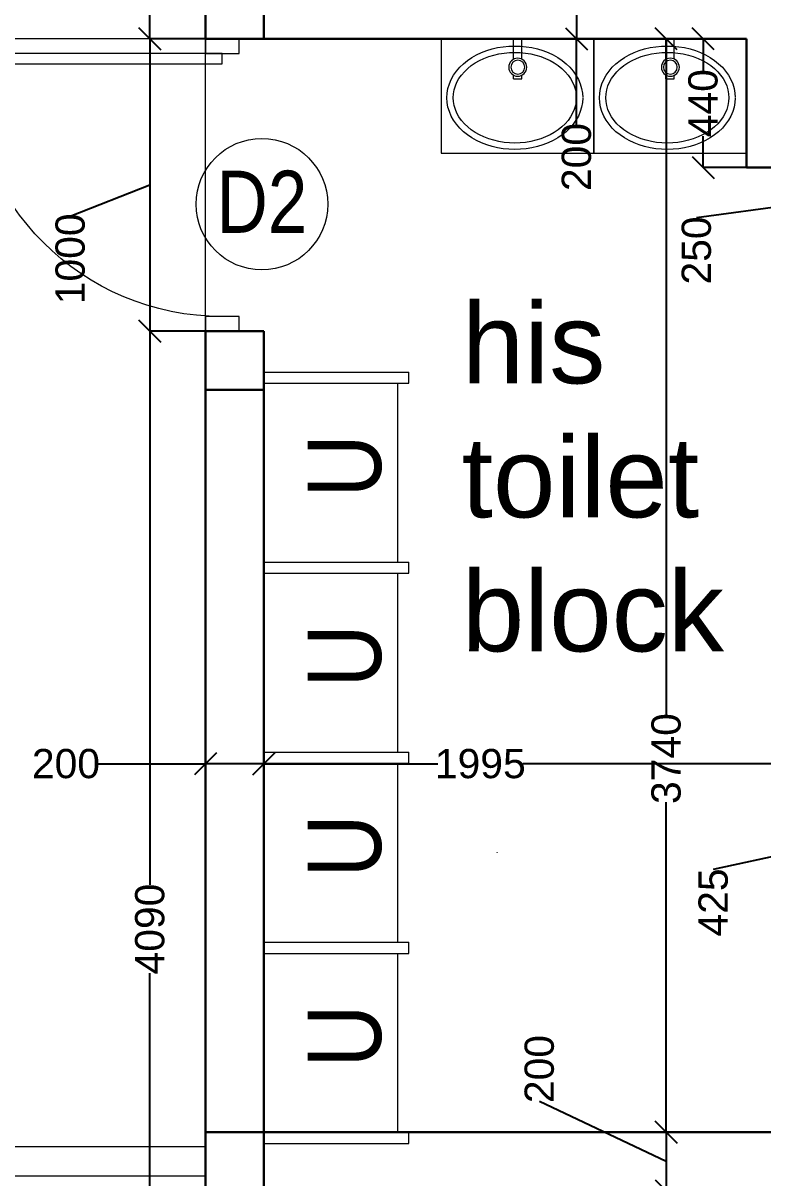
# Model space of a CAD drawing. Header units: inches. Extents: x 148614 to 294443, y 4730 to 138360.
# Drawn here: x 231065 to 233595, y 122737 to 126688 of the extents above; entities that cross this region are included whole.
import ezdxf
from ezdxf.enums import TextEntityAlignment as Align

# ---------------------------------------------------------------- set-up
doc = ezdxf.new("R2010")
doc.units = ezdxf.units.IN
doc.header["$MEASUREMENT"] = 0
doc.linetypes.add('1', pattern=[0])
doc.layers.get('DEFPOINTS').update_dxf_attribs({"color": 40, "lineweight": 15})
for name, color, linetype, lineweight in [('01-PDA MEP', 7, 'Continuous', 15), ('DIAMENSION', 122, 'Continuous', 15), ('DIMENSION', 1, 'Continuous', 15), ('door window text', 242, 'Continuous', 13), ('DOORS', 44, 'Continuous', 13), ('furniture', 252, '1', 15), ('mullion', 6, 'Continuous', 30), ('room text', 7, 'Continuous', 13), ('text', 7, 'Continuous', 15), ('wall cut', 7, 'Continuous', 30), ('wall ele', 7, 'Continuous', 15), ('WALLS', 7, 'Continuous', 15)]:
    doc.layers.add(name, color=color, linetype=linetype, lineweight=lineweight)
doc.layers.add('DIM 02 DMART', color=8, linetype='Continuous')
doc.styles.add('ARIAL', font='arial.ttf')
doc.styles.add('opning tag', font='ARIALN.TTF', dxfattribs={"height": 175})
doc.styles.add('room text', font='arial.ttf', dxfattribs={"height": 150})
doc.dimstyles.new('Dmart', dxfattribs={"dimtxt": 100, "dimasz": 75, "dimexe": 0.0625, "dimexo": 0.0625, "dimgap": 0.09, "dimtad": 0, "dimdec": 0, "dimzin": 0, "dimdsep": 46, "dimtxsty": 'ARIAL', "dimblk": 'OBLIQUE', "dimcen": 0.09, "dimclrt": 252, "dimadec": 0, "dimazin": 0, "dimtfac": 1, "dimtdec": 0, "dimtofl": 0, "dimtmove": 1, "dimatfit": 3, "dimldrblk": 'OBLIQUE', "dimfxl": 1, "dimtolj": 1, "dimtzin": 0, "dimarcsym": 0})

# ---------------------------------------------------------------- blocks, each defined once
blk = doc.blocks.new('*U15')
at = {"layer": 'DOORS'}
for points in [[(50, 0), (50, 865), (85, 865), (85, 0)], [(50, 57.5), (50, -57.5), (0, -57.5), (0, 57.5)], [(1000, 57.5), (1000, -57.5), (950, -57.5), (950, 57.5)]]:
    blk.add_lwpolyline(points, close=True, dxfattribs=at)
blk.add_arc((85, 0), 865, 0, 90, dxfattribs=at)
blk = doc.blocks.new('opning tag')
at = {"layer": 'door window text', "linetype": 'Continuous'}
blk.add_circle((0, 0), 132.3, dxfattribs=at)
at = {"layer": 'door window text', "style": 'opning tag'}
blk.add_attdef('D1', text='', height=125, dxfattribs=at).set_placement((0, -57.7), align=Align.CENTER)
blk = doc.blocks.new('_Oblique')
at = {"color": 0, "linetype": 'ByBlock', "lineweight": -2}
blk.add_line((-0.5, -0.5), (0.5, 0.5), dxfattribs=at)
blk = doc.blocks.new('*D215')
at = {"layer": 'DEFPOINTS', "color": 0}
for p in [(233717.3, 124068.5), (233884.1, 124068.5), (234084.1, 123643.5)]:
    blk.add_point(p, dxfattribs=at)
at = {"layer": 'DIM 02 DMART', "color": 0, "lineweight": -2}
for p, q in [((233884.1, 124068.5), (233717.2, 124068.5)), ((233717.3, 123643.5), (233717.3, 124068.5)), ((233717.3, 123856), (233425.5, 123792.5)), ((233425.5, 123792.5), (233425.5, 123792.4)), ((234084.1, 123643.5), (233717.2, 123643.5))]:
    blk.add_line(p, q, dxfattribs=at)
at = {"layer": 'DIM 02 DMART', "color": 0, "lineweight": -2, "xscale": 75, "yscale": 75, "zscale": 75}
for p, rotation in [((233717.3, 124068.5), 90), ((233717.3, 123643.5), 270)]:
    blk.add_blockref('_Oblique', p, dxfattribs=dict(at, rotation=rotation))
at = {"layer": 'DIM 02 DMART', "color": 252, "insert": (233425.5, 123679.4), "char_height": 100, "attachment_point": 5, "rotation": 90, "style": 'ARIAL'}
blk.add_mtext('\\A1;425', dxfattribs=at)
blk = doc.blocks.new('*D219')
at = {"layer": 'DEFPOINTS', "color": 0}
for p in [(233717.3, 126193.5), (233884.1, 126193.5), (233884.1, 125943.5)]:
    blk.add_point(p, dxfattribs=at)
at = {"layer": 'DIM 02 DMART', "color": 0, "lineweight": -2}
for p, q in [((233884.1, 126193.5), (233717.2, 126193.5)), ((233717.3, 125943.5), (233717.3, 126193.5)), ((233717.3, 126068.5), (233368, 126021.3)), ((233368, 126021.3), (233368, 126021.1)), ((233884.1, 125943.5), (233717.2, 125943.5))]:
    blk.add_line(p, q, dxfattribs=at)
at = {"layer": 'DIM 02 DMART', "color": 0, "lineweight": -2, "xscale": 75, "yscale": 75, "zscale": 75}
for p, rotation in [((233717.3, 126193.5), 90), ((233717.3, 125943.5), 270)]:
    blk.add_blockref('_Oblique', p, dxfattribs=dict(at, rotation=rotation))
at = {"layer": 'DIM 02 DMART', "color": 252, "insert": (233368, 125909.8), "char_height": 100, "attachment_point": 5, "rotation": 90, "style": 'ARIAL'}
blk.add_mtext('\\A1;250', dxfattribs=at)
blk = doc.blocks.new('*D220')
at = {"layer": 'DEFPOINTS', "color": 0}
for p in [(233538.5, 126633.7), (233390.7, 126193.5), (233538.5, 126193.5)]:
    blk.add_point(p, dxfattribs=at)
at = {"layer": 'DIM 02 DMART', "color": 0, "lineweight": -2}
for p, q in [((233538.4, 126633.7), (233390.6, 126633.7)), ((233390.7, 126633.7), (233390.7, 126526)), ((233390.7, 126193.5), (233390.7, 126301.2)), ((233538.4, 126193.5), (233390.6, 126193.5))]:
    blk.add_line(p, q, dxfattribs=at)
at = {"layer": 'DIM 02 DMART', "color": 0, "lineweight": -2, "xscale": 75, "yscale": 75, "zscale": 75}
for p, rotation in [((233390.7, 126633.7), 90), ((233390.7, 126193.5), 270)]:
    blk.add_blockref('_Oblique', p, dxfattribs=dict(at, rotation=rotation))
at = {"layer": 'DIM 02 DMART', "color": 252, "insert": (233390.7, 126413.6), "char_height": 100, "attachment_point": 5, "rotation": 90, "style": 'ARIAL'}
blk.add_mtext('\\A1;440', dxfattribs=at)
blk = doc.blocks.new('*D221')
at = {"layer": 'DEFPOINTS', "color": 0}
for p in [(233883.1, 125893.5), (231888.5, 125633.5), (233883.1, 124153.9)]:
    blk.add_point(p, dxfattribs=at)
at = {"layer": 'DIM 02 DMART', "color": 0, "lineweight": -2}
for p, q in [((233883.1, 125893.4), (233883.1, 124153.8)), ((231888.5, 125633.4), (231888.5, 124153.8)), ((231888.5, 124153.9), (232483.5, 124153.9)), ((233883.1, 124153.9), (232773.7, 124153.9))]:
    blk.add_line(p, q, dxfattribs=at)
at = {"layer": 'DIM 02 DMART', "color": 0, "lineweight": -2, "xscale": 75, "yscale": 75, "zscale": 75, "rotation": 180}
blk.add_blockref('_Oblique', (231888.5, 124153.9), dxfattribs=at)
at = {"layer": 'DIM 02 DMART', "color": 0, "lineweight": -2, "xscale": 75, "yscale": 75, "zscale": 75}
blk.add_blockref('_Oblique', (233883.1, 124153.9), dxfattribs=at)
at = {"layer": 'DIM 02 DMART', "color": 252, "insert": (232628.6, 124153.9), "char_height": 100, "attachment_point": 5, "style": 'ARIAL'}
blk.add_mtext('\\A1;1995', dxfattribs=at)
blk = doc.blocks.new('*D224')
at = {"layer": 'DEFPOINTS', "color": 0}
for p in [(231688.5, 127583.5), (231498.7, 126633.5), (231688.5, 126633.5)]:
    blk.add_point(p, dxfattribs=at)
at = {"layer": 'DIM 02 DMART', "color": 0, "lineweight": -2}
for p, q in [((231688.4, 127583.5), (231498.6, 127583.5)), ((231498.7, 127583.5), (231498.7, 127218.9)), ((231498.7, 126633.5), (231498.7, 126998.1)), ((231688.4, 126633.5), (231498.6, 126633.5))]:
    blk.add_line(p, q, dxfattribs=at)
at = {"layer": 'DIM 02 DMART', "color": 0, "lineweight": -2, "xscale": 75, "yscale": 75, "zscale": 75}
for p, rotation in [((231498.7, 127583.5), 90), ((231498.7, 126633.5), 270)]:
    blk.add_blockref('_Oblique', p, dxfattribs=dict(at, rotation=rotation))
at = {"layer": 'DIM 02 DMART', "color": 252, "insert": (231498.7, 127108.5), "char_height": 100, "attachment_point": 5, "rotation": 90, "style": 'ARIAL'}
blk.add_mtext('\\A1;950', dxfattribs=at)
blk = doc.blocks.new('*D225')
at = {"layer": 'DEFPOINTS', "color": 0}
for p in [(231688.5, 126633.5), (231498.7, 125633.5), (231688.5, 125633.5)]:
    blk.add_point(p, dxfattribs=at)
at = {"layer": 'DIM 02 DMART', "color": 0, "lineweight": -2}
for p, q in [((231688.4, 126633.5), (231498.6, 126633.5)), ((231498.7, 126633.5), (231498.7, 125633.5)), ((231498.7, 126133.5), (231226.4, 126025.9)), ((231226.4, 126025.9), (231226.4, 126025.7)), ((231688.4, 125633.5), (231498.6, 125633.5))]:
    blk.add_line(p, q, dxfattribs=at)
at = {"layer": 'DIM 02 DMART', "color": 0, "lineweight": -2, "xscale": 75, "yscale": 75, "zscale": 75}
for p, rotation in [((231498.7, 126633.5), 90), ((231498.7, 125633.5), 270)]:
    blk.add_blockref('_Oblique', p, dxfattribs=dict(at, rotation=rotation))
at = {"layer": 'DIM 02 DMART', "color": 252, "insert": (231226.4, 125881.2), "char_height": 100, "attachment_point": 5, "rotation": 90, "style": 'ARIAL'}
blk.add_mtext('\\A1;1000', dxfattribs=at)
blk = doc.blocks.new('*D226')
at = {"layer": 'DEFPOINTS', "color": 0}
for p in [(231688.5, 125633.5), (231498.7, 121543.5), (231688.5, 121543.5)]:
    blk.add_point(p, dxfattribs=at)
at = {"layer": 'DIM 02 DMART', "color": 0, "lineweight": -2}
for p, q in [((231688.4, 125633.5), (231498.6, 125633.5)), ((231498.7, 125633.5), (231498.7, 123739.7)), ((231498.7, 121543.5), (231498.7, 123437.2)), ((231688.4, 121543.5), (231498.6, 121543.5))]:
    blk.add_line(p, q, dxfattribs=at)
at = {"layer": 'DIM 02 DMART', "color": 0, "lineweight": -2, "xscale": 75, "yscale": 75, "zscale": 75}
for p, rotation in [((231498.7, 125633.5), 90), ((231498.7, 121543.5), 270)]:
    blk.add_blockref('_Oblique', p, dxfattribs=dict(at, rotation=rotation))
at = {"layer": 'DIM 02 DMART', "color": 252, "insert": (231498.7, 123588.5), "char_height": 100, "attachment_point": 5, "rotation": 90, "style": 'ARIAL'}
blk.add_mtext('\\A1;4090', dxfattribs=at)
blk = doc.blocks.new('*D116')
at = {"layer": 'DEFPOINTS', "color": 0}
for p in [(231940, 126633.5), (233264.4, 126633.5), (231940, 122893.5)]:
    blk.add_point(p, dxfattribs=at)
at = {"layer": 'DIM 02 DMART', "color": 0, "lineweight": -2}
for p, q in [((231940.1, 126633.5), (233264.5, 126633.5)), ((233264.4, 126633.5), (233264.4, 124320.9)), ((233264.4, 122893.5), (233264.4, 124022.5)), ((231940.1, 122893.5), (233264.5, 122893.5))]:
    blk.add_line(p, q, dxfattribs=at)
at = {"layer": 'DIM 02 DMART', "color": 0, "lineweight": -2, "xscale": 75, "yscale": 75, "zscale": 75}
for p, rotation in [((233264.4, 126633.5), 90), ((233264.4, 122893.5), 270)]:
    blk.add_blockref('_Oblique', p, dxfattribs=dict(at, rotation=rotation))
at = {"layer": 'DIM 02 DMART', "color": 252, "insert": (233264.4, 124171.7), "char_height": 100, "attachment_point": 5, "rotation": 90, "style": 'ARIAL'}
blk.add_mtext('\\A1;3740', dxfattribs=at)
blk = doc.blocks.new('*D130')
at = {"layer": 'DEFPOINTS', "color": 0}
for p in [(233538.5, 126833.5), (232957.8, 126633.7), (233538.5, 126633.7)]:
    blk.add_point(p, dxfattribs=at)
at = {"layer": 'DIM 02 DMART', "color": 0, "lineweight": -2}
for p, q in [((233538.4, 126833.5), (232957.8, 126833.5)), ((232957.8, 126833.5), (232957.8, 126633.7)), ((233538.4, 126633.7), (232957.8, 126633.7)), ((232957.8, 126340.8), (232957.8, 126633.7))]:
    blk.add_line(p, q, dxfattribs=at)
at = {"layer": 'DIM 02 DMART', "color": 0, "lineweight": -2, "xscale": 75, "yscale": 75, "zscale": 75}
for p, rotation in [((232957.8, 126833.5), 90), ((232957.8, 126633.7), 270)]:
    blk.add_blockref('_Oblique', p, dxfattribs=dict(at, rotation=rotation))
at = {"layer": 'DIM 02 DMART', "color": 252, "insert": (232957.8, 126229.5), "char_height": 100, "attachment_point": 5, "rotation": 90, "style": 'ARIAL'}
blk.add_mtext('\\A1;200', dxfattribs=at)
blk = doc.blocks.new('*D132')
at = {"layer": 'DEFPOINTS', "color": 0}
for p in [(233264.4, 122893.5), (233264.4, 122693.5), (233264.4, 122693.5)]:
    blk.add_point(p, dxfattribs=at)
at = {"layer": 'DIM 02 DMART', "color": 0, "lineweight": -2}
for p, q in [((232830.8, 122998.2), (232830.8, 122998.4)), ((233264.4, 122793.5), (232830.8, 122998.2)), ((233264.4, 122893.5), (233264.4, 122693.5)), ((233264.5, 122893.5), (233264.5, 122893.5)), ((233264.5, 122693.5), (233264.5, 122693.5))]:
    blk.add_line(p, q, dxfattribs=at)
at = {"layer": 'DIM 02 DMART', "color": 0, "lineweight": -2, "xscale": 75, "yscale": 75, "zscale": 75}
for p, rotation in [((233264.4, 122893.5), 90), ((233264.4, 122693.5), 270)]:
    blk.add_blockref('_Oblique', p, dxfattribs=dict(at, rotation=rotation))
at = {"layer": 'DIM 02 DMART', "color": 252, "insert": (232830.8, 123109.6), "char_height": 100, "attachment_point": 5, "rotation": 90, "style": 'ARIAL'}
blk.add_mtext('\\A1;200', dxfattribs=at)
blk = doc.blocks.new('*D133')
at = {"layer": 'DEFPOINTS', "color": 0}
for p in [(231688.5, 124368.1), (231688.5, 124153.9), (231888.5, 124153.9)]:
    blk.add_point(p, dxfattribs=at)
at = {"layer": 'DIM 02 DMART', "color": 0, "lineweight": -2}
for p, q in [((231688.5, 124368), (231688.5, 124153.8)), ((231322.9, 124153.9), (231688.5, 124153.9)), ((231888.5, 124153.9), (231688.5, 124153.9))]:
    blk.add_line(p, q, dxfattribs=at)
at = {"layer": 'DIM 02 DMART', "color": 0, "lineweight": -2, "xscale": 75, "yscale": 75, "zscale": 75, "rotation": 180}
blk.add_blockref('_Oblique', (231688.5, 124153.9), dxfattribs=at)
at = {"layer": 'DIM 02 DMART', "color": 0, "lineweight": -2, "xscale": 75, "yscale": 75, "zscale": 75}
blk.add_blockref('_Oblique', (231888.5, 124153.9), dxfattribs=at)
at = {"layer": 'DIM 02 DMART', "color": 252, "insert": (231211.7, 124153.9), "char_height": 100, "attachment_point": 5, "style": 'ARIAL'}
blk.add_mtext('\\A1;200', dxfattribs=at)
blk = doc.blocks.new('zzxvzxv')
at = {"layer": 'DIMENSION', "color": 32, "lineweight": 0, "ltscale": 100}
for p, q in [((2322497.1, -2946640.9), (2322001.8, -2946640.9)), ((2322001.8, -2946640.9), (2322001.8, -2946679)), ((2322497.1, -2946679), (2322001.8, -2946679)), ((2322497.1, -2947290.9), (2322001.8, -2947290.9)), ((2322001.8, -2947290.9), (2322001.8, -2947329)), ((2322497.1, -2947329), (2322001.8, -2947329))]:
    blk.add_line(p, q, dxfattribs=at)
at = {"layer": 'WALLS', "lineweight": 0, "ltscale": 100}
blk.add_line((2322039.9, -2947290.9), (2322039.9, -2946679), dxfattribs=at)
at = {"layer": 'text', "color": 7, "lineweight": 0, "style": 'ARIAL', "width": 0.85}
blk.add_text('U', height=251.5, rotation=270, dxfattribs=at).set_placement((2322222.1, -2947008.3), align=Align.MIDDLE_CENTER)
blk = doc.blocks.new('OV')
at = {"layer": 'furniture', "color": 40, "linetype": 'Continuous'}
for p, q in [((-0.64, 0), (0.64, 0)), ((-0.64, -3.12), (-0.64, 0)), ((0.64, -3.16), (0.64, 0)), ((-0.64, -6.18), (-0.64, -5.62)), ((0.64, -6.18), (-0.64, -6.18)), ((0.64, -6.18), (0.64, -5.58))]:
    blk.add_line(p, q, dxfattribs=at)
at = {"layer": 'furniture', "color": 143, "linetype": 'Continuous'}
for points in [[(-10.06, -9.14), (-10.02, -9.81), (-9.89, -10.53), (-9.68, -11.23), (-9.39, -11.92), (-9.02, -12.57), (-8.58, -13.19), (-8.07, -13.78), (-7.5, -14.33), (-6.88, -14.83), (-6.2, -15.29), (-5.48, -15.7), (-4.71, -16.05), (-3.91, -16.36), (-3.08, -16.62), (-2.22, -16.81), (-1.35, -16.96), (-0.46, -17.04), (0.43, -17.07), (1.32, -17.04), (2.2, -16.96), (3.08, -16.81), (3.93, -16.62), (4.76, -16.36), (5.56, -16.05), (6.33, -15.7), (7.05, -15.29), (7.73, -14.83), (8.36, -14.33), (8.93, -13.78), (9.43, -13.19), (9.87, -12.57), (10.24, -11.92), (10.53, -11.23), (10.74, -10.53), (10.87, -9.81), (10.92, -9.08), (10.87, -8.36), (10.74, -7.64), (10.53, -6.93), (10.24, -6.25), (9.87, -5.6), (9.43, -4.98), (8.93, -4.39), (8.36, -3.84), (7.73, -3.34), (7.05, -2.88), (6.33, -2.47), (5.56, -2.11), (4.76, -1.81), (3.93, -1.55), (3.08, -1.35), (2.2, -1.21), (1.32, -1.13), (0.46, -1.1)], [(0.4, -1.1), (-0.46, -1.13), (-1.35, -1.21), (-2.22, -1.35), (-3.08, -1.55), (-3.91, -1.81), (-4.71, -2.11), (-5.48, -2.47), (-6.2, -2.88), (-6.88, -3.34), (-7.5, -3.84), (-8.07, -4.39), (-8.58, -4.98), (-9.02, -5.6), (-9.39, -6.25), (-9.68, -6.93), (-9.89, -7.64), (-10.02, -8.36), (-10.06, -9.03)], [(-9.07, -9.08), (-9.04, -9.69), (-8.93, -10.3), (-8.75, -10.9), (-8.5, -11.48), (-8.18, -12.04), (-7.8, -12.58), (-7.35, -13.1), (-6.85, -13.58), (-6.29, -14.03), (-5.68, -14.45), (-5.02, -14.82), (-4.32, -15.15), (-3.59, -15.43), (-2.82, -15.66), (-2.03, -15.85), (-1.22, -15.98), (-0.4, -16.06), (0.43, -16.08), (1.25, -16.06), (2.08, -15.98), (2.89, -15.85), (3.68, -15.66), (4.44, -15.43), (5.18, -15.15), (5.88, -14.82), (6.53, -14.45), (7.14, -14.03), (7.7, -13.58), (8.21, -13.1), (8.65, -12.58), (9.04, -12.04), (9.35, -11.48), (9.6, -10.9), (9.78, -10.3), (9.89, -9.69), (9.93, -9.08), (9.89, -8.47), (9.78, -7.87), (9.6, -7.27), (9.35, -6.69), (9.04, -6.13), (8.65, -5.58), (8.21, -5.07), (7.7, -4.58), (7.14, -4.13), (6.53, -3.72), (5.88, -3.35), (5.18, -3.02), (4.44, -2.74), (3.68, -2.51), (2.89, -2.32), (2.08, -2.19), (1.25, -2.11), (0.43, -2.08)], [(0.43, -2.08), (-0.4, -2.11), (-1.22, -2.19), (-2.03, -2.32), (-2.82, -2.51), (-3.59, -2.74), (-4.32, -3.02), (-5.02, -3.35), (-5.68, -3.72), (-6.29, -4.13), (-6.85, -4.58), (-7.35, -5.07), (-7.8, -5.58), (-8.18, -6.13), (-8.5, -6.69), (-8.75, -7.27), (-8.93, -7.87), (-9.04, -8.47), (-9.07, -9.08)]]:
    blk.add_lwpolyline(points, dxfattribs=at)
at = {"layer": 'furniture', "color": 40, "linetype": 'Continuous'}
for radius in [1.39, 1.08]:
    blk.add_circle((-0.04, -4.37), radius, dxfattribs=at)
blk = doc.blocks.new('A$C4D5840B4')
at = {"layer": 'furniture', "lineweight": 0}
for points in [[(-0.6, 0), (-1.2, 0), (-1.2, 0.45), (-0.6, 0.45)], [(0, 0), (-0.6, 0), (-0.6, 0.45), (0, 0.45)]]:
    blk.add_lwpolyline(points, close=True, dxfattribs=at)
at = {"layer": 'furniture', "lineweight": 0, "extrusion": (0, 0, -1), "xscale": -0.0254697904410932, "yscale": 0.0254697904410932, "zscale": -0.0254697904410932, "rotation": 180}
for p in [(0.9, 0), (0.3, 0)]:
    blk.add_blockref('OV', p, dxfattribs=at)
blk = doc.blocks.new('A$C25E4476E')
at = {"layer": 'DIAMENSION', "lineweight": 5, "xscale": -869.4791525679193, "yscale": 869.4791525678907, "zscale": 869.4791525678995, "rotation": 180}
blk.add_blockref('A$C4D5840B4', (-1664.1, -1050), dxfattribs=at)
at = {"layer": 'DIAMENSION', "color": 6, "lineweight": 5, "rotation": 180}
for p in [(2319183, -2949519), (2319183, -2950169), (2319183, -2950819), (2319183, -2951469)]:
    blk.add_blockref('zzxvzxv', p, dxfattribs=at)
blk = doc.blocks.new('gr flr')
at = {"layer": 'furniture', "lineweight": 5}
for points in [[(2331746.4, -3229198.8), (2330621.9, -3229198.8)], [(2331746.4, -3232988.8), (2330521.9, -3232988.8)], [(2331746.4, -3233088.8), (2330521.9, -3233088.8)]]:
    blk.add_lwpolyline(points, dxfattribs=at)
blk = doc.blocks.new('XCVXCVXCVXC')
at = {"layer": 'furniture', "lineweight": 0}
blk.add_lwpolyline([(2961.6, 100.3), (2961.6, 100.8), (2961.2, 100.8), (2961.2, 100.3)], close=True, dxfattribs=at)
at = {"layer": 'furniture', "lineweight": 0, "xscale": -0.02214545180880421, "yscale": 0.02214545180880348, "zscale": 0.0221454518088037, "rotation": 269.9999999999999}
blk.add_blockref('OV', (2961.6, 100.5), dxfattribs=at)

msp = doc.modelspace()

# ---------------------------------------------------------------- linework, layer by layer
at = {"layer": 'mullion'}
for points in [[(231888.5, 126833.5), (231688.5, 126833.5), (231688.5, 126633.5), (231888.5, 126633.5)], [(231888.5, 125633.5), (231688.5, 125633.5), (231688.5, 125433.5), (231888.5, 125433.5)], [(231888.5, 122893.5), (231688.5, 122893.5), (231688.5, 122693.5), (231888.5, 122693.5)]]:
    msp.add_lwpolyline(points, close=True, dxfattribs=at)
at = {"layer": 'wall cut'}
for p, q in [((231688.5, 126633.5), (231688.5, 127583.5)), ((231688.5, 126633.5), (233538.5, 126633.5)), ((233538.5, 126633.7), (233538.5, 126193.5)), ((233538.5, 126193.5), (233884.1, 126193.5)), ((231688.5, 121543.5), (231688.5, 125633.5)), ((231688.5, 125633.5), (231888.5, 125633.5)), ((231888.5, 122893.5), (231888.5, 125633.5)), ((231888.5, 122893.5), (235898.6, 122893.5))]:
    msp.add_line(p, q, dxfattribs=at)
at = {"layer": 'wall ele'}
msp.add_lwpolyline([(231688.5, 125633.5), (231688.5, 126633.5)], dxfattribs=at)

# ---------------------------------------------------------------- block references
at = {"lineweight": 0, "ltscale": 2, "rotation": 90}
for p in [(232786.6, 120888.6, -1000), (232786.6, 120888.6)]:
    msp.add_blockref('XCVXCVXCVXC', p, dxfattribs=at)
at = {"layer": '01-PDA MEP'}
msp.add_blockref('gr flr', (-2100057.9, 3355832.3), dxfattribs=at)
at = {"layer": 'door window text', "xscale": 1.699999999953434, "yscale": 1.700000000186265, "zscale": 1.7}
msp.add_blockref('opning tag', (231881.8, 126068.2), dxfattribs=at).add_auto_attribs({'D1': 'D2'})
at = {"layer": 'DOORS', "xscale": -1, "rotation": 90}
msp.add_blockref('*U15', (231746, 126633.5), dxfattribs=at)
at = {"layer": 'wall ele', "color": 5}
msp.add_blockref('A$C25E4476E', (235202.6, 127683.5), dxfattribs=at)

# ---------------------------------------------------------------- texts
at = {"layer": 'room text', "insert": (232565.3, 124534.4), "char_height": 275, "width": 19110.875, "attachment_point": 7, "style": 'room text'}
msp.add_mtext('his\\Ptoilet \\Pblock', dxfattribs=at)

# ---------------------------------------------------------------- dimensions: what is measured, and where the dimension line sits
at = {"layer": 'DIM 02 DMART'}
for base, p1, p2, picture, middle in [((231498.7, 126633.5), (231688.5, 127583.5), (231688.5, 126633.5), '*D224', (231498.7, 127108.5)), ((231498.7, 121543.5), (231688.5, 125633.5), (231688.5, 121543.5), '*D226', (231498.7, 123588.5))]:
    dim = msp.add_linear_dim(base=base, p1=p1, p2=p2, angle=90, dimstyle='Dmart', dxfattribs=at)
    dim.commit()
    dim.dimension.update_dxf_attribs({"geometry": picture, "text_midpoint": middle})
for base, p1, p2, picture, middle in [((232957.8, 126633.7), (233538.5, 126833.5), (233538.5, 126633.7), '*D130', (232991.5, 126229.5)), ((231498.7, 125633.5), (231688.5, 126633.5), (231688.5, 125633.5), '*D225', (231226.4, 126025.7)), ((233264.4, 126633.5), (231940, 122893.5), (231940, 126633.5), '*D116', (233264.4, 124171.7)), ((233390.7, 126193.5), (233538.5, 126633.7), (233538.5, 126193.5), '*D220', (233390.7, 126413.6)), ((233717.3, 126193.5), (233884.1, 125943.5), (233884.1, 126193.5), '*D219', (233368, 126021)), ((233717.3, 124068.5), (234084.1, 123643.5), (233884.1, 124068.5), '*D215', (233425.5, 123792.3)), ((233264.4, 122693.5), (233264.4, 122893.5), (233264.4, 122693.5), '*D132', (232830.8, 122998.5))]:
    dim = msp.add_linear_dim(base=base, p1=p1, p2=p2, angle=90, dimstyle='Dmart', dxfattribs=at)
    dim.commit()
    dim.dimension.update_dxf_attribs({"geometry": picture, "text_midpoint": middle, "dimtype": 160})
for base, p1, p2, picture, middle in [((233883.1, 124153.9), (231888.5, 125633.5), (233883.1, 125893.5), '*D221', (232628.6, 124153.9)), ((231688.5, 124153.9), (231888.5, 124153.9), (231688.5, 124368.1), '*D133', (231211.7, 124174.7))]:
    dim = msp.add_linear_dim(base=base, p1=p1, p2=p2, dimstyle='Dmart', dxfattribs=at)
    dim.commit()
    dim.dimension.update_dxf_attribs({"geometry": picture, "text_midpoint": middle, "dimtype": 160})

doc.saveas('drawing.dxf')
